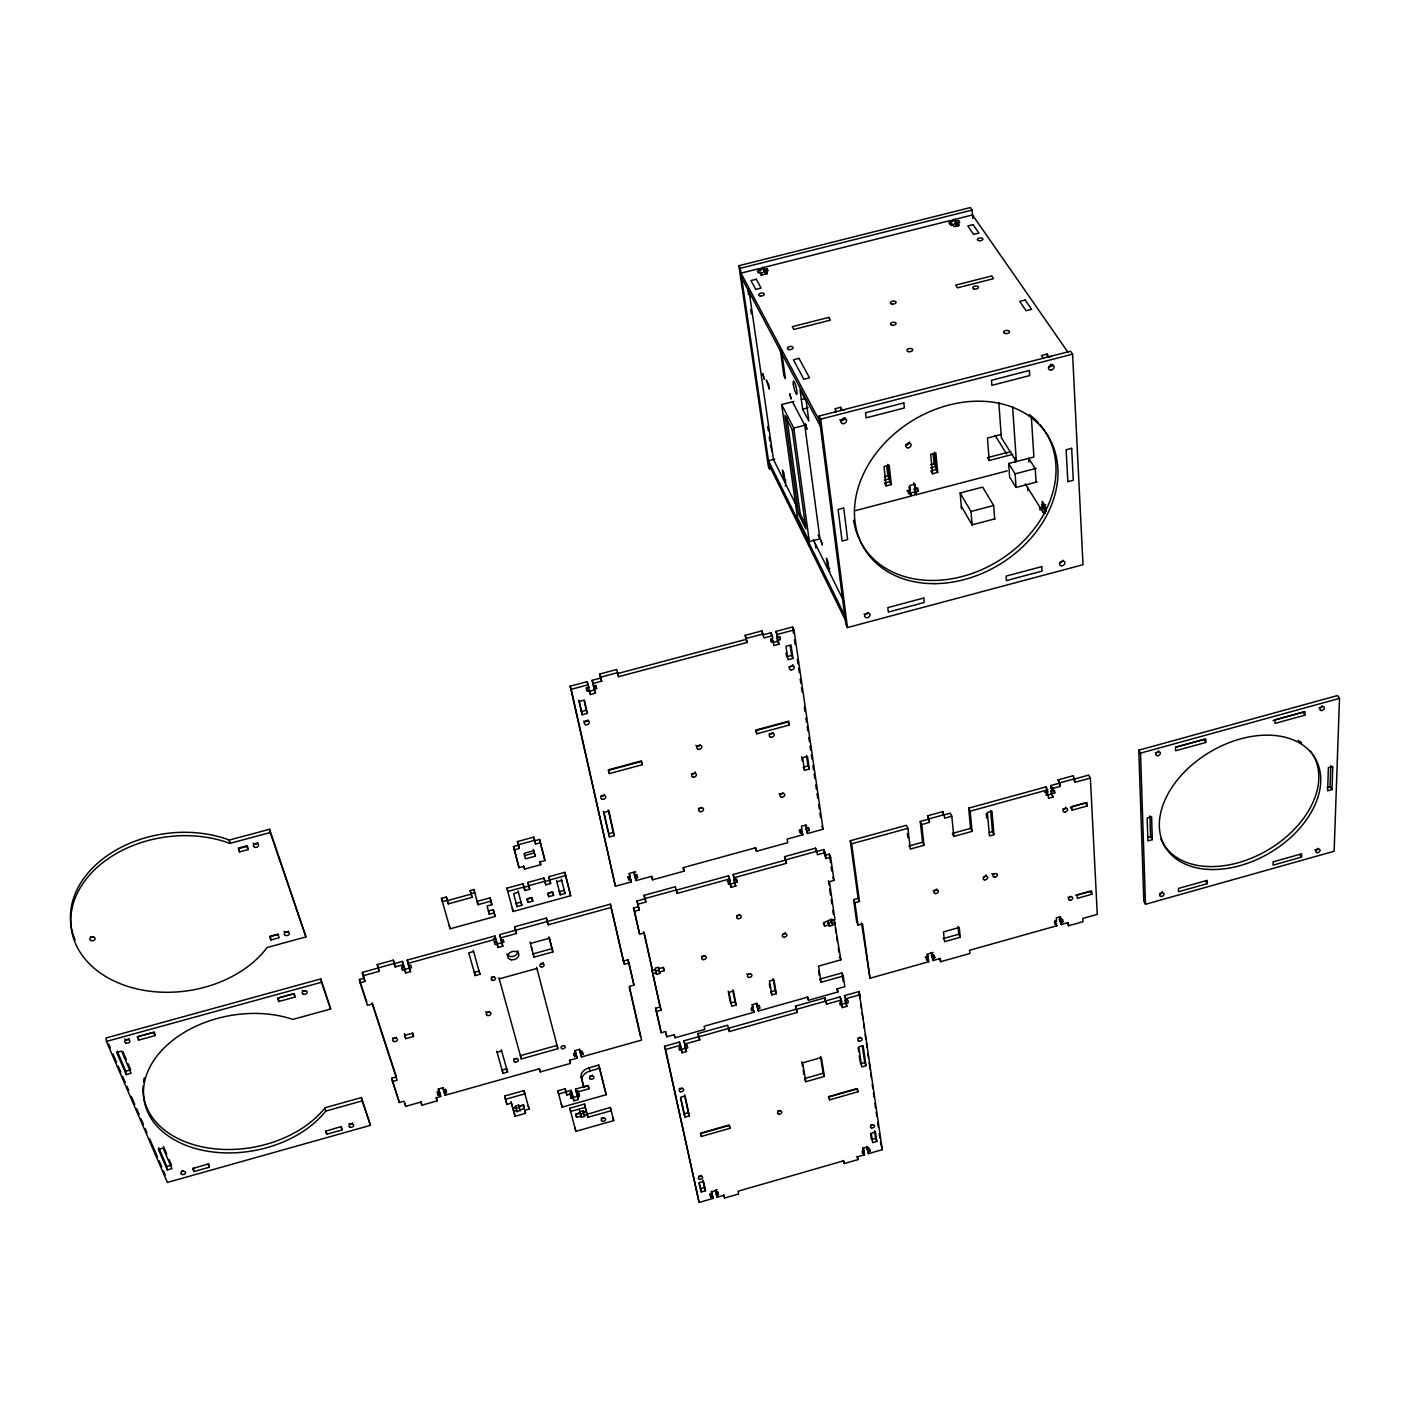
<?xml version="1.0" encoding="UTF-8"?>
<svg xmlns="http://www.w3.org/2000/svg" width="1410" height="1410" viewBox="0 0 1410 1410"><rect width="100%" height="100%" fill="white"/><g stroke="black" fill="none" stroke-linecap="round" stroke-linejoin="round"><path stroke-width="1.5" d="M1301.553 857.139L1301.641 853.843L1273.089 861.845L1273.054 865.141L1301.553 857.139L1299.685 854.231M1304.884 715.17L1304.973 711.521L1274.992 719.77L1274.94 723.4L1304.884 715.17L1302.928 712.314L1273.018 720.545M1331.992 789.582L1332.767 766.458L1328.379 767.674L1327.638 790.798L1331.992 789.582L1330.053 786.727L1330.74 765.7M1339.5 698.391L1334.142 851.252L1145.502 904.286L1143.827 901.307L1138.786 750.173L1337.491 695.571L1339.5 698.391L1140.531 753.116L1138.786 750.173M702.832 1180.064L704.454 1187.537L700.241 1188.753L701.299 1191.961L705.493 1190.745L703.484 1181.404L699.272 1182.62L701.299 1191.961M874.482 1130.785L875.575 1138.346L871.415 1139.544L870.604 1133.869M876.826 1141.466L872.667 1142.664L871.309 1133.199L875.469 1132.001L876.826 1141.466L875.575 1138.346M717.055 1189.635L715.381 1190.111L716.456 1193.318L718.131 1192.825L717.126 1197.249L724.105 1195.222L724.687 1198.006L738.611 1193.988L738.064 1191.221L843.814 1160.747L844.237 1163.55L858.038 1159.584L857.615 1156.782L864.524 1154.79L863.008 1149.784L864.524 1154.79M716.068 1194.041L715.681 1192.19L717.496 1191.661L718.554 1194.869M847.005 999.531L845.101 1000.06L845.577 1003.215L841.188 1004.449L842.475 1007.568L846.864 1006.335L846.388 1003.18L848.291 1002.651L847.956 1000.342L846.053 1000.871L844.449 995.654L859.095 991.53L882.308 1149.661L868.525 1153.644L868.243 1151.758L870.04 1151.247L869.741 1149.185L868.084 1149.661L867.661 1146.841L863.519 1148.04L863.925 1150.86L862.144 1151.371L862.444 1153.433L864.242 1152.922M686.688 1044.687L684.749 1045.215L686.494 1051.543L682.052 1052.794L680.307 1046.467L681.4 1049.674L679.461 1050.221L678.986 1047.93L680.907 1047.383L679.373 1042.096L664.533 1046.273L699.113 1202.43L713.09 1198.412L711.627 1193.353L709.812 1193.882L710.869 1197.072L712.684 1196.561L711.204 1191.327M701.404 1136.442L730.01 1128.282L729.428 1125.356L700.788 1133.534L701.404 1136.442L700.329 1133.235L728.899 1125.092L730.01 1128.282M829.626 1099.853L857.95 1091.763L857.509 1088.82L829.168 1096.909L829.626 1099.853L828.41 1096.698L856.681 1088.643L857.95 1091.763M581.343 1117.355L581.008 1116.05L576.62 1117.302L575.685 1114.059L580.074 1112.825L581.343 1117.355L584.568 1116.438L584.234 1115.134L610.318 1107.467L611.288 1110.675L587.917 1117.302L586.207 1111.08L583.299 1111.908L584.568 1116.438M574.963 1128.088L575.879 1131.331L613.72 1120.597L610.318 1107.467M820.479 1056.478L823.176 1073.274L804.581 1078.562L805.78 1081.717L824.409 1076.412L821.378 1057.518L802.625 1062.823L805.78 1081.717M685.031 1117.108L680.695 1097.209L685.084 1095.958L689.367 1115.874L685.031 1117.108L683.973 1113.9L688.309 1112.666L684.432 1094.742M860.435 1063.827L864.718 1062.611L862.391 1046.484M865.987 1065.731L861.721 1066.947L858.796 1046.802L863.114 1045.568L865.987 1065.731L864.718 1062.611M583.775 1086.969L582.101 1080.36A9.976 6.838 -17.2 0 1 590.05 1071.001L599.673 1068.286L598.704 1065.079L589.08 1067.793A9.976 6.838 -17.2 0 0 581.149 1077.134L583.775 1086.969L588.199 1085.718L588.975 1088.767L576.443 1092.292L578.329 1099.553L573.905 1100.805L571.103 1090.318L558.695 1094.054L557.778 1090.829L565.146 1088.749L566.873 1095.006L572.037 1093.543L572.548 1095.57L570.645 1096.099L571.209 1098.319L573.13 1097.791L573.905 1100.805M699.113 1202.43L665.608 1049.481L680.466 1045.303L680.907 1047.383M685.842 1048.423L687.763 1047.877L687.287 1045.585L685.366 1046.132L684.925 1044.052L699.765 1039.875L698.003 1033.548L727.63 1025.211L729.393 1031.521L797.267 1012.415L795.522 1006.123L824.921 997.839L826.665 1004.132L841.347 1000.007L840.06 996.888L825.414 1001.012L826.665 1004.132M846.053 1000.871L845.753 998.756L860.4 994.632M523.991 1090.582L524.873 1093.843L505.467 1099.306L504.604 1096.046L523.991 1090.582L529.102 1109.071L524.661 1110.322L525.507 1113.354L515.126 1116.279L511.019 1101.562M841.347 1000.007L841.664 1002.105L839.761 1002.651L840.096 1004.96L841.999 1004.431L840.712 1001.312M680.977 1049.586L685.419 1048.335L684.749 1045.215M504.604 1096.046L506.913 1104.4L511.389 1103.149L512.835 1108.207L515.813 1107.379M577.941 1090.564L576.038 1091.093L575.509 1089.084L588.023 1085.541L588.975 1088.767M519.074 1106.445L523.533 1105.193L524.379 1108.225L517.029 1111.715L516.659 1110.41L513.698 1111.239M569.711 1092.891L571.632 1092.345L571.103 1090.318M576.972 1094.319L578.893 1093.772L579.457 1095.993L577.536 1096.539L575.509 1089.084M561.25 1103.924L562.149 1107.15L606.177 1094.706L599.673 1068.286M569.763 1108.242L584.427 1104.083L585.361 1107.326L570.68 1111.468L569.763 1108.242L575.879 1131.331M583.458 1112.155L586.401 1111.327L585.45 1108.084M436.325 1097.579L437.1 1100.893L421.89 1105.176L420.885 1102.074L405.639 1106.357L403.947 1101.175L399.347 1102.461L392.474 1081.505L397.109 1080.219L372.275 1004.061L367.499 1005.383L360.079 982.788L359.374 979.457L364.185 978.135L362.335 972.424L394.077 963.471L393.32 960.157L377.281 964.581L379.114 971.331L363.04 975.755L364.908 981.466L360.079 982.788M497.007 1052.265L501.608 1050.979M753.945 1012.257L752.376 1006.987L753.945 1012.257L704.154 1026.251L704.788 1029.406L675.002 1037.778L674.332 1034.64L666.86 1036.738L665.714 1031.468L661.22 1032.719L655.491 1008.256L660.021 1006.987L652.09 970.556L655.509 969.587L655.192 968.141L658.558 967.207L658.875 968.652M661.22 1032.719L656.566 1011.446L661.096 1010.177L652.09 970.556M834.808 924.22L834.174 919.884L840.889 959.84L818.558 966.097L821.061 982.259L843.268 976.037L841.964 972.918L819.792 979.139L821.061 982.259M1075.671 895.35L1090.212 891.279L1091.833 894.257L1077.275 898.346L1077.081 895.05L1091.657 890.961L1091.833 894.257M143.115 1086.123A98.911 68.561 -10.3 0 0 212.963 1148.621A98.911 68.561 -10.3 0 0 325.111 1107.731L361.436 1097.544L370.495 1125.321L167.42 1182.426L106.42 1041.426L106.05 1037.971L320.828 978.91L330.645 1008.978L292.892 1019.412A99.035 68.579 -10.3 0 0 157.779 1055.015A99.035 68.579 -10.3 0 0 190.738 1147.053A99.035 68.579 -10.3 0 0 325.728 1111.098L362.123 1100.91L361.436 1097.544M943.114 938.619L958.8 934.213L958.007 926.388M498.928 977.712L521.312 1058.945L557.902 1048.67L536.611 967.278M960.245 937.28L944.541 941.686L943.484 931.887L959.258 927.48L960.245 937.28L958.8 934.213M732.724 989.855L734.98 1001.805L730.521 1003.056L728.247 991.124M773.085 978.575L775.148 990.543L770.688 991.794L771.904 994.931L776.364 993.68L773.949 979.721L769.472 980.972L771.904 994.931M736.143 1004.96L731.667 1006.229L729.023 992.305L733.517 991.036L736.143 1004.96L734.98 1001.805M539.378 1068.639L540.277 1071.9L570.433 1063.422L569.622 1060.285L577.148 1058.17L576.62 1056.072L574.663 1056.636L574.064 1054.31L575.879 1053.816L575.086 1050.644L579.616 1049.375L581.519 1056.954L641.603 1040.069L629.389 986.365L633.971 985.096L628.983 962.977L627.943 959.769L623.308 961.056L624.366 964.264L628.983 962.977M167.261 1169.947L158.413 1149.379L163.119 1148.075L171.932 1168.643L167.261 1169.947L166.838 1166.493L171.509 1165.189L169.112 1159.584M439.268 1091.111L437.294 1091.675L438.069 1094.988L440.061 1094.424L439.268 1091.111L440.695 1096.504L436.131 1097.791L437.1 1100.893M580.021 1051.613L581.977 1051.049L582.947 1054.292L580.99 1054.856L581.519 1056.954M933.05 952.42L927.78 954.041L928.15 957.267L926.247 957.795L926.529 960.157L928.432 959.628L927.022 956.544L925.119 957.09M503 1073.362L507.565 1072.093L506.701 1068.798L502.136 1070.084L503 1073.362L496.743 1051.084M438.404 1088.872L439.197 1092.186L437.364 1092.697L438.069 1094.988M580.409 1052.547L582.365 1051.983L582.947 1054.292M933.067 960.527L931.411 955.328L933.314 954.782L934.724 957.848L932.821 958.395L933.067 960.527L940.364 958.483L940.717 961.69L969.904 953.495L969.587 950.269L1056.795 925.771L1055.085 920.589M1061.131 924.537L1059.421 919.373L1061.307 918.844L1062.876 921.858L1060.99 922.387L1061.131 924.537L1068.375 922.51L1068.568 925.753L1083.021 921.682L1082.827 918.439L1097.28 914.385L1090.371 778.056L1088.696 775.112L1073.539 779.272L1075.213 782.233L1090.371 778.056M931.146 952.966L932.556 956.033L934.46 955.486L934.724 957.848M1059.28 916.993L1060.849 920.007L1062.735 919.479L1062.876 921.858M442.987 1087.586L444.467 1093.191L446.459 1092.627L445.666 1089.313L443.692 1089.877L445.119 1095.27L539.431 1068.762L540.277 1071.9M843.268 976.037L844.837 986.7L837.47 988.78L837.945 991.97L808.476 1000.254L807.965 997.064L758.386 1011.005L756.817 1005.735L758.739 1005.189M758.386 1011.005L757.998 1008.89L759.937 1008.344L759.514 1006.017L757.575 1006.564L757.011 1003.374L752.552 1004.625L753.134 1007.815L751.195 1008.344L751.618 1010.688L753.557 1010.142M1056.654 923.603L1054.768 924.132L1054.61 921.752L1056.495 921.223L1056.284 917.963L1060.637 916.747L1060.849 920.007M861.51 922.933L869.988 978.258L928.661 961.761L928.432 959.628M1207.242 883.647L1178.513 891.719L1178.443 888.441L1207.207 880.369L1207.242 883.647L1205.497 880.704M193.875 1171.587L209.35 1167.233L208.874 1163.814L192.588 1168.537L193.875 1171.587L193.417 1168.15M326.732 1134.239L342.048 1129.939L341.396 1126.572L325.622 1131.155L326.732 1134.239L326.098 1130.873M685.366 1046.132L683.832 1040.844L698.655 1036.685L698.003 1033.548M795.522 1006.123L796.051 1009.278L728.247 1028.348L729.393 1031.521M699.113 1036.738L728.776 1028.383M796.756 1009.26L826.189 1000.977M405.727 1038.659L413.553 1036.491L412.777 1033.178L404.688 1035.398L405.727 1038.659L404.458 1033.706L404.987 1035.345M658.505 968.776L663.476 967.366L664.18 970.679L659.58 971.966L659.898 973.393L656.531 974.328L655.139 969.71L655.456 971.137L658.805 970.203L658.505 968.776L659.58 971.966M829.362 926.194L827.846 921.646L829.362 926.194L832.675 925.277L831.16 920.73L834.984 919.637L829.415 881.673L834.015 880.386L830.649 857.21L829.309 854.125L824.691 855.394L823.828 849.543L816.09 851.675L815.562 848.15L784.559 856.681L786.41 863.308L734.275 877.672L733.077 874.535L785.123 860.206M828.058 923.092L831.371 922.175M653.165 973.746L656.214 972.9L656.531 974.328M831.971 920.483L831.759 919.02L823.317 922.898L824.621 926.017L829.15 924.748M831.16 920.73L832.464 923.832L835.478 922.986M1147.634 837.522L1150.578 836.694L1152.305 839.655L1147.881 840.889L1147.158 817.994L1151.617 816.76L1152.305 839.655M1327.145 787.52L1330.053 786.727M853.596 899.615L854.936 902.717L859.483 901.448L858.126 898.364L853.596 899.615L856.698 921.999L858.038 925.101L862.55 923.832L869.988 978.258M392.474 1081.505L391.751 1078.174L396.369 1076.888L372.222 1002.792M972.072 831.389L970.556 828.375L952.332 833.416L953.83 836.43L972.072 831.389L970.186 811.173L968.652 808.159L1046.238 786.798L1048.018 792.156L1046.044 792.702L1046.202 795.311L1048.176 794.764L1048.423 798.307L1052.97 797.055L1051.102 790.534L1053.076 789.988L1054.715 792.966L1052.741 793.513M908.851 846.018L922.563 842.228L924.026 845.277L910.296 849.067L907.881 828.322L906.436 825.291L850.23 840.748L858.126 898.364M548.984 936.963L551.945 948.683L533.121 953.883L534.055 957.126L552.914 951.926L549.442 938.232L530.495 943.449M126.213 1074.631L116.66 1052.442L121.577 1051.084L131.077 1073.274L126.213 1074.631L125.843 1071.177L130.689 1069.837L128.099 1063.774M989.397 832.482L992.429 831.636L993.962 834.649L989.432 835.918L987.37 812.495L991.953 811.226L993.962 834.649M1072.182 810.133L1087.216 805.974L1087.039 802.466L1071.988 806.626L1072.182 810.133L1070.543 807.172L1085.559 803.013L1087.216 805.974M475.223 975.579L479.946 974.275L479.083 971.014L474.359 972.318L475.223 975.579L468.754 952.843L473.531 951.521M633.513 908.093L634.588 911.265L639.294 909.979L638.201 906.789L633.513 908.093L639.611 934.178L644.264 932.891L652.442 970.433L643.647 931.798M499.246 978.875L536.999 968.423M801.127 829.327L802.819 834.808L787.168 839.109L787.749 842.669L756.447 851.27L755.83 847.71L683.445 867.573L684.15 871.133L652.583 879.787L651.843 876.262L636.016 880.598L635.505 878.236L637.567 877.672L637.003 875.064L634.941 875.628L634.165 872.085L629.406 873.389L630.182 876.949L628.12 877.514L628.684 880.104L630.746 879.54L631.257 881.902L615.412 886.255L570.151 686.194L587.142 681.664L588.834 687.481L586.613 688.062L587.265 691.041L589.468 690.442L590.349 694.495L595.443 693.138L592.059 680.36L600.537 678.104L601.665 681.206L593.169 683.462L592.059 680.36M805.427 825.414L806.749 828.498L808.776 827.952L809.181 830.578L807.137 831.142L805.815 828.058L807.86 827.494L809.181 830.578M448.204 903.88L447.358 900.62L471.151 894.116L472.033 897.359L448.204 903.88L446.336 897.042L441.471 898.382L450.142 928.802L495.104 916.447L493.253 909.679L488.442 911.001L489.34 914.244L494.152 912.94L493.253 909.679M513.17 911.494L570.68 895.72L564.811 872.349L548.772 876.738L550.64 883.524L545.811 884.846L543.943 878.042L527.869 882.448L529.737 889.234L524.908 890.556L523.057 883.77L506.948 888.159L513.17 911.494L512.253 908.252M799.1 829.891L800.422 832.975L802.449 832.429M805.815 828.058L807.507 833.522L823.123 829.239L793.989 629.988L792.596 626.992L775.888 631.433L777.668 637.179L779.836 636.597L780.294 639.594L778.285 640.14L776.928 637.126L778.919 636.58L780.294 639.594M403.877 966.996L403.172 964.704L395.152 966.908L394.395 963.612L402.396 961.409L403.877 966.996L401.797 967.577L402.573 970.08L411.544 967.612L410.768 965.092L408.688 965.674L407.208 960.087L494.892 935.958L498.047 947.485L502.806 946.181L500.568 937.897L516.465 933.508L514.615 926.793L546.357 918.069L547.309 921.294M106.42 1041.426L321.48 982.259L320.828 978.91M1175.799 747.282L1203.946 739.545L1205.779 742.453L1175.587 750.754L1175.517 747.141L1205.744 738.822L1205.779 742.453M927.921 819.369L920.254 821.484L921.717 824.515L929.402 822.4L927.533 815.808L942.885 811.596L944.753 818.17L951.803 816.231L953.83 836.43M1058.381 783.449L1050.785 785.546L1052.424 788.525L1060.02 786.428L1058.152 779.871L1073.345 775.694L1075.213 782.233M500.286 936.945L499.669 934.636L610.371 904.18L624.366 964.264M644.793 898.84L636.95 901.008L638.025 904.18L645.886 902.03L644.035 895.35L675.39 886.731L677.241 893.376L729.604 878.959L730.027 881.285L728.001 881.849L728.476 884.405L730.503 883.841L731.138 887.331L735.791 886.044L733.958 879.435L735.967 878.871L737.183 882.008L735.174 882.554M493.465 938.831L495.527 938.249L494.892 935.958M927.533 815.808L929.014 818.858L944.383 814.627M1058.152 779.871L1059.791 782.85L1075.002 778.655M547.221 921.558L548.19 924.784L611.411 907.37M644.035 895.35L645.128 898.54L676.536 889.886M784.559 856.681L785.846 859.8L816.884 851.235L817.412 854.76L825.167 852.627L826.013 858.478L830.649 857.21M729.604 878.959L728.388 875.822L676.113 890.221L677.241 893.376M408.688 964.898L410.521 971.613L405.727 972.935L403.894 966.22L401.815 966.784L402.573 970.08M1050.785 785.546L1050.943 787.926L1052.918 787.379M138.638 1040.122L154.977 1035.61L154.554 1032.19L138.233 1036.685L138.638 1040.122L137.211 1036.738L153.584 1032.226L154.977 1035.61M278.792 1001.505L294.954 997.064L294.337 993.697L278.211 998.139L278.792 1001.505L277.558 998.104L293.756 993.645L294.954 997.064M494.364 942.074L496.426 941.51M850.23 840.748L851.605 843.832L907.881 828.322M970.186 811.173L1047.859 789.776M1044.581 792.332L1046.555 791.785L1048.176 794.764M1050.943 787.926L1052.565 790.887L1054.539 790.358L1054.715 792.966M727.26 881.268L729.287 880.721L730.503 883.841M733.077 874.535L734.698 879.999L736.725 879.435L737.183 882.008M1046.802 795.328L1051.331 794.077L1052.97 797.055M735.791 886.044L734.592 882.907L729.922 884.193L731.138 887.331M513.469 846.564L519.021 867.661L523.885 866.339L524.59 869.106L540.788 864.683L540.101 861.915L544.965 860.593L539.537 839.479L534.654 840.801L533.738 837.117L517.417 841.558L519.321 848.45L514.421 849.772L513.469 846.564L518.369 845.225M278.581 934.372L270.332 936.628L270.914 939.977L279.18 937.72L277.929 934.143L269.645 936.399L270.914 939.977M473.883 889.516L474.765 892.759L471.046 893.781L470.164 890.538L473.883 889.516L478.043 904.656L490.962 901.131L490.063 897.888L477.162 901.413L478.043 904.656M269.592 829.239L305.952 936.91L267.142 947.502A105.856 77.691 -8 0 1 122.793 984.673A105.856 77.691 -8 0 1 85.358 880.14A105.856 77.691 -8 0 1 229.848 843.391L270.209 832.534L269.592 829.239L229.284 840.06A105.697 77.656 -7.9 0 0 110.491 853.473A105.697 77.656 -7.9 0 0 75.118 939.994M524.908 890.556L523.991 886.978L507.882 891.402L506.948 888.159M527.869 882.448L528.821 885.656L544.93 881.268L545.811 884.846M548.772 876.738L549.741 879.946L565.815 875.539M523.974 887.331L528.785 886.009M544.842 881.62L549.653 880.316M518.475 892.318L513.645 893.64L517.047 906.648L521.859 905.326L518.034 890.944M557.056 881.761L561.867 880.439M490.063 897.888L491.914 904.674L487.084 905.995L489.34 914.244M635.91 871.891L633.848 872.455L634.941 875.628M527.957 902.4L532.768 901.078L531.87 897.535L527.058 898.857L527.957 902.4L527.023 899.175L531.817 897.853L532.768 901.078M548.772 896.689L553.566 895.368L552.685 891.825L547.891 893.147L548.772 896.689L547.803 893.482L552.579 892.16L553.566 895.368M565.04 893.482L564.053 890.274L559.259 891.596L560.246 894.804L565.04 893.482L561.321 879.1M627.609 876.932L629.671 876.368L630.746 879.54M809.34 768.979L807.983 765.912L803.207 767.216L804.546 770.283L809.34 768.979L807.489 756.465L802.678 757.769L804.546 770.283M517.417 841.558L518.369 844.766L534.707 840.325L535.641 844.008L540.524 842.669M524.502 855.623L534.231 852.979L535.201 856.187L525.454 858.849L524.062 853.367L533.826 850.706L535.201 856.187M614.337 835.654L613.244 832.499L608.415 833.803L609.49 836.976L614.337 835.654L608.891 811.032L604.009 812.354L609.49 836.976M239.594 851.904L248.125 849.596L247.543 846.282L239.013 848.573L239.594 851.904L238.237 848.097L246.785 845.806L248.125 849.596M609.367 773.596L642.273 764.713L641.497 760.889L608.538 769.772L609.367 773.596L608.274 770.459L641.145 761.594L642.273 764.713M756.8 733.799L789.318 725.022L788.736 721.162L756.165 729.939L756.8 733.799L755.496 730.733L787.978 721.973L789.318 725.022M581.22 711.627L586.26 710.288L587.353 713.407L582.295 714.747L578.664 700.188M788.278 656.284L791.592 655.403L792.984 658.417L787.996 659.757L785.987 646.274L790.975 644.934L792.984 658.417M600.537 678.104L599.673 674.033L616.646 669.521L618.637 676.677L747.229 642.449L745.238 635.328L762.017 630.852L764.009 637.972L772.398 635.734L772.803 638.466L770.635 639.047L771.094 642.043L773.279 641.462L773.896 645.551L778.902 644.211L778.285 640.14M599.673 674.033L600.801 677.135L617.791 672.605M746.56 638.342L763.374 633.865M747.229 642.449L745.908 639.417L617.492 673.592L618.637 676.677M772.398 635.734L771.023 632.737L762.651 634.958L762.017 630.852M570.151 686.194L571.226 689.296L588.234 684.766M775.888 631.433L777.245 634.447L793.989 629.988M594.562 689.085L596.606 688.556L595.954 685.577L593.751 686.159L593.169 683.462M595.443 693.138L594.333 690.019L589.257 691.376L590.349 694.495M774.213 642.079L777.544 641.197L778.902 644.211M847.463 627.556L1083.003 564.723L1072.587 354.157L1070.525 351.196L819.034 416.073L845.859 624.313L847.463 627.556L820.69 419.175L819.034 416.073M1046.361 511.125L1042.889 512.024L1041.708 504.498L1042.501 505.767L1045.973 504.851M994.702 518.898L972.107 524.855L961.32 506.349M1041.902 507.776L1045.374 506.86M1042.713 509.063L1046.167 508.146M1037.073 481.92L1016.064 487.437L1009.63 477.038L1008.661 463.485L1033.9 457.034L1031.397 417.536M906.894 490.839L910.402 489.887L909.943 485.463L915.09 484.123L915.531 488.547L913.61 482.731M914.244 488.917L917.769 487.966L918.086 491.209L915.865 491.79L914.244 488.917L916.165 494.716L1007.304 470.834M855.711 510.561L911.036 496.073L910.719 493.13L908.498 493.712L908.163 490.468M1008.661 463.485L1015.112 473.848L1036.227 468.314M961.532 508.798L960.157 493.007L982.629 487.102L993.662 505.503L994.737 519.374M793.865 401.445L781.651 404.582L797.443 517.523L809.34 541.634L819.28 539.025M960.157 493.007L970.979 511.477L993.662 505.503M1001.329 434.421L987.441 438.052L989.186 460.488L1012.803 454.32M884.352 476.756L887.789 475.857L889.375 478.73L884.211 480.07M930.688 464.665L934.107 463.767L935.764 466.604L930.618 467.961M891.296 484.564L889.71 481.691L884.546 483.031L886.132 485.921L891.296 484.564L889.181 465.194L883.982 466.551L886.132 485.921M937.703 472.438L936.046 469.583L930.9 470.922L932.556 473.778L937.703 472.438L935.887 453.015L930.706 454.373L932.556 473.778M1010.864 451.535L987.441 457.668L989.186 460.488M798.642 514.298L805.885 528.909L792.226 429.697L784.859 415.404L798.642 514.298L800.228 513.875L805.656 524.837M774.707 459.078L768.45 460.7L844.731 615.43M801.321 399.453L805.004 398.501M802.625 409.182L808.864 421.044L806.273 401.48L800.016 389.671L802.625 409.182L808.141 407.754M844.766 409.728L842.281 410.363L840.607 407.296L834.879 408.777L836.553 411.843L834.05 412.495M1051.543 356.377L1049.093 357.012L1047.084 354.069L1041.444 355.514L1043.453 358.475M820.69 419.175L1072.587 354.157M781.651 404.582L793.76 428.094L806.132 424.904M792.226 429.697L793.865 429.274M972.107 210.055L970.362 207.57L738.875 265.714L740.268 268.305L972.107 210.055L972.759 218.515M763.797 267.424L765.418 273.998L763.797 267.424L950.04 220.594L951.45 225.512M955.099 219.325L956.632 225.864L955.099 219.325L972.477 214.954L1068.286 352.712M764.749 269.169L767.04 268.587L768.097 270.491L765.965 271.037L766.423 274.263M956.227 221L958.5 220.418L959.752 222.269L957.672 222.798L957.936 226.041M765.965 271.037L767.41 273.646L762.087 274.985L760.66 272.359L758.351 272.941L757.311 271.037L759.62 270.456L758.668 268.711L740.973 273.17L819.686 421.114M957.672 222.798L959.382 225.318L954.147 226.64L952.437 224.102L950.164 224.684L948.912 222.833L951.186 222.269A2.802 2.309 -39.5 0 0 953.583 219.255M1050.873 364.256L1052.212 366.248M1044.563 512.024L1045.356 513.311L1044.087 504.251L1042.219 501.29L1042.501 505.767M995.055 435.373L1006.705 454.038M1025.352 483.93L1042.889 512.024M916.465 488.318L918.086 491.209M908.78 487.014L910.402 489.887M910.719 493.13L909.115 490.257L909.415 493.183M844.132 417.66L845.26 419.722M741.695 277.999L820.338 426.155M1067 922.739L1068.568 925.753M792.508 401.797L804.758 425.256L819.933 538.849L818.1 535.148M1059.421 919.373L1060.99 922.387M1055.226 922.757L1056.795 925.771M772.416 452.187L770.442 445.278M951.803 816.231L950.305 813.2L943.255 815.139L942.885 811.596M796.932 506.719L785.352 483.401L783.872 472.949L782.479 470.129L784.013 480.687L773.455 459.413L748.763 288.927M813.306 539.766L827.793 568.97L826.348 558.219L827.864 561.303L829.274 571.949L843.497 600.625M769.085 465.018L845.295 619.889M939.307 958.624L940.717 961.69M931.411 955.328L932.821 958.395M926.758 954.2L928.15 957.267M928.661 961.761L927.022 956.544M773.279 641.462L771.904 638.448L772.539 642.537M821.783 826.154L823.123 829.239M823.828 849.543L825.167 852.627M824.691 855.394L826.013 858.478M108.676 1044.017L110.403 1048.053M113.029 1054.081L116.501 1062.153M118.246 1066.171L120.855 1072.217M122.6 1076.253L125.208 1082.281M126.953 1086.317L128.698 1090.353M131.306 1096.381L134.796 1104.453M136.523 1108.471L139.149 1114.517M140.877 1118.553L143.503 1124.598M145.23 1128.617L146.975 1132.653M149.583 1138.698L157.426 1156.817M159.171 1160.853L161.78 1166.898M163.525 1170.917L165.252 1174.953M832.675 877.302L834.015 880.386M117.171 1050.996L125.843 1071.177M158.801 1147.793L166.838 1166.493M815.562 848.15L816.884 851.235M122.917 1051.666L126.371 1059.738M163.507 1146.489L166.697 1153.962M801.497 831.724L802.819 834.808M839.585 956.738L840.889 959.84M844.449 995.654L845.753 998.756M845.101 1000.06L846.388 1003.18M845.577 1003.215L846.864 1006.335M836.659 988.851L837.945 991.97M841.664 1002.105L840.06 996.888M208.098 1164.184L209.35 1167.233M882.308 1149.661L880.439 1142.241M755.196 848.15L756.447 851.27M868.789 1148.128L870.04 1151.247M807.225 997.117L808.476 1000.254M866.833 1146.542L868.084 1149.661M868.243 1151.758L866.991 1148.639L868.525 1153.644M862.691 1147.74L863.925 1150.86M856.804 1156.447L858.038 1159.584M823.176 1073.274L824.409 1076.412M796.051 1009.278L797.267 1012.415M843.039 1160.412L844.237 1163.55M775.148 990.543L776.364 993.68M730.027 881.285L728.388 875.822M756.394 1003.391L757.575 1006.564M756.817 1005.735L757.998 1008.89M751.953 1004.643L753.134 1007.815M683.004 867.978L684.15 871.133M596.606 688.556L595.496 685.436L593.451 685.983L594.333 690.019M340.956 1126.854L342.048 1129.939M588.834 687.481L587.142 681.664M589.468 690.442L588.375 687.34L586.172 687.921L587.265 691.041M651.473 876.632L652.583 879.787M698.655 1036.685L699.765 1039.875M636.474 874.5L637.567 877.672M636.016 880.598L634.412 875.064L634.923 877.425M663.088 967.489L664.18 970.679M629.089 873.759L630.182 876.949M631.257 881.902L629.671 876.368M270.209 832.534L305.952 936.91M321.48 982.259L330.645 1008.978M362.123 1100.91L370.495 1125.321M683.832 1040.844L684.925 1044.052M658.805 970.203L659.898 973.393M685.419 1048.335L686.494 1051.543M673.927 1034.587L675.002 1037.778M723.612 1194.799L724.687 1198.006M660.021 1006.987L661.096 1010.177M665.802 1033.53L666.86 1036.738M655.491 1008.256L656.566 1011.446M715.681 1192.19L717.126 1197.249M688.309 1112.666L689.367 1115.874M664.533 1046.273L665.608 1049.481M704.454 1187.537L705.493 1190.745M359.374 979.457L366.794 1002.052M391.751 1078.174L399.347 1102.461M633.971 985.096L627.943 959.769M377.281 964.581L379.114 971.331M412.513 1033.213L413.553 1036.491M570.68 895.72L564.811 872.349M393.32 960.157L394.395 963.612M394.077 963.471L395.152 966.908M402.396 961.409L403.119 963.7M405.727 972.935L403.894 966.22M440.061 1094.424L440.695 1096.504M439.197 1092.186L438.21 1089.049L442.793 1087.762L443.762 1090.899L445.754 1090.335L446.459 1092.627M407.208 960.087L407.913 962.378M410.521 971.613L407.983 963.383L495.791 939.201L498.047 947.485M444.467 1093.191L445.119 1095.27M544.965 860.593L539.537 839.479M533.738 837.117L534.707 840.325M534.654 840.801L535.641 844.008M539.818 861.475L540.788 864.683M543.943 878.042L544.93 881.268M606.177 1094.706L598.704 1065.079M612.751 1117.372L613.72 1120.597M589.08 1067.793L590.05 1071.001M551.945 948.683L552.914 951.926M579.439 1049.287L580.99 1054.856M523.639 865.899L524.59 869.106M574.928 1050.556L577.148 1058.17M581.149 1077.134L582.101 1080.36M574.663 1056.636L573.711 1053.376L575.668 1052.829L576.197 1054.927M523.057 883.77L523.991 886.978M569.481 1060.179L570.433 1063.422M578.523 1092.785L579.457 1095.993M521.859 905.326L520.924 902.1L516.13 903.422L517.047 906.648M578.329 1099.553L577.395 1096.345L572.989 1097.579L572.196 1094.565M579.298 1109.829L580.233 1113.054L575.844 1114.305L576.62 1117.302M531.359 947.062L532.293 950.305M557.902 1048.67L556.968 1045.427L520.413 1055.667L521.312 1058.945M570.292 1095.094L571.209 1098.319M473.249 950.322L479.946 974.275M501.325 1049.798L507.565 1072.093M491.015 901.431L491.914 904.674M494.205 913.204L495.104 916.447M470.164 890.538L472.033 897.359M499.669 934.636L501.185 940.188L503.264 939.624L503.934 942.162L495.051 944.612L494.152 941.351M500.973 939.483L502.806 946.181M528.221 1105.81L529.102 1109.071M524.379 1108.225L523.515 1104.964L519.074 1106.216L520.308 1110.798M524.626 1110.093L525.507 1113.354M514.615 926.793L516.465 933.508M557.778 1090.829L562.149 1107.15M517.029 1111.715L515.796 1107.15L512.835 1107.978L515.126 1116.279M565.146 1088.749L566.873 1095.006M506.067 1101.139L506.913 1104.4M530.019 941.933L534.055 957.126M514.421 849.772L519.021 867.661M446.336 897.042L447.181 900.303L442.299 901.642L441.471 898.382M518.369 844.766L519.321 848.45M528.821 885.656L529.737 889.234M584.427 1104.083L586.983 1114.076M587.159 1114.305L587.917 1117.302M449.296 925.524L450.142 928.802M546.357 918.069L548.19 924.784M533.315 849.331L534.231 852.979M549.741 879.946L550.64 883.524M556.527 880.422L560.246 894.804M610.371 904.18L623.308 961.056M629.318 987.458L640.563 1036.861M421.132 1101.844L421.89 1105.176M571.226 689.296L615.412 886.255M582.295 714.747L579.316 701.404L584.41 700.047L587.353 713.407M603.392 811.243L607.957 831.759M584.163 700.752L586.26 710.288M608.274 809.922L613.244 832.499M634.588 911.265L639.611 934.178M404.899 1103.025L405.639 1106.357M680.501 1097.967L683.973 1113.9M699.025 1183.149L699.836 1186.885M638.025 904.18L639.294 909.979M636.95 901.008L638.201 906.789M600.801 677.135L601.665 681.206M710.869 1197.072L710.446 1195.045L712.261 1194.517L711.662 1191.732L715.857 1190.534L716.456 1193.318M645.128 898.54L645.886 902.03M364.185 978.135L364.908 981.466M362.335 972.424L363.04 975.755M681.4 1049.674L682.052 1052.794M712.684 1196.561L713.09 1198.412M679.373 1042.096L679.832 1044.193M325.111 1107.731L325.728 1111.098M734.275 877.672L734.698 879.999M733.958 879.435L734.592 882.907M769.296 983.81L770.001 987.793M801.761 1061.783L802.466 1065.978M803.171 1070.172L803.876 1074.367M229.284 840.06L229.848 843.391M745.238 635.328L745.908 639.417M785.846 859.8L786.41 863.308M824.921 997.839L825.414 1001.012M818.54 971.049L819.175 975.103M771.023 632.737L771.446 635.452M800.422 832.975L800.016 830.349L802.043 829.803L801.497 826.207L806.203 824.921L806.749 828.498M777.245 634.447L777.668 637.179M807.137 831.142L807.507 833.522M776.928 637.126L777.544 641.197M786.057 652.883L786.621 656.743M801.638 756.8L802.255 760.959M824.11 922.669L824.621 926.017M790.164 645.78L791.592 655.403M806.432 755.496L807.983 765.912M841.999 1004.431L842.475 1007.568M740.268 268.305L769.719 469.318L768.362 466.569L738.875 265.714M792.596 626.992L793.548 633.478M794.5 639.981L795.134 644.317M797.355 659.457L797.989 663.793M798.624 668.128L799.259 672.447M800.21 678.95L800.845 683.268M801.479 687.604L802.114 691.94M804.335 707.097L804.969 711.415M805.921 717.919L806.555 722.237M807.19 726.573L807.824 730.909M808.776 737.395L809.41 741.73M810.045 746.049L810.679 750.384M811.314 754.72L811.948 759.038M812.9 765.542L813.535 769.878M814.169 774.196L814.804 778.532M815.755 785.017L816.39 789.353M817.024 793.689L817.659 798.007M818.611 804.511L819.245 808.829M819.88 813.165L820.514 817.5M828.41 880.686L829.027 884.898M829.644 889.111L830.578 895.438M831.195 899.668L831.812 903.88M832.746 910.208L833.363 914.42M835.443 928.556L836.077 932.891M836.712 937.227L837.364 941.563M838.315 948.066L838.95 952.402M841.964 972.918L843.215 981.466M832.464 923.832L832.675 925.277M858.108 1047.701L858.69 1051.737M859.272 1055.773L860.153 1061.818M747.987 290.531L748.604 294.761M750.754 309.565L751.371 313.796M767.727 426.525L768.327 430.702M769.243 436.941L769.842 441.118M829.309 854.125L830.543 862.55M831.16 866.762L831.759 870.975M859.095 991.53L859.994 997.98M860.911 1004.449L861.528 1008.749M862.144 1013.067L863.043 1019.518M863.66 1023.819L864.277 1028.137M865.194 1034.587L865.793 1038.888M866.41 1043.206L867.009 1047.507M867.925 1053.975L868.542 1058.275M869.142 1062.576L870.058 1069.044M870.675 1073.345L871.292 1077.645M872.191 1084.114L872.808 1088.414M873.424 1092.715L874.024 1097.033M874.94 1103.484L875.557 1107.802M876.156 1112.102L876.773 1116.403M877.69 1122.871L878.307 1127.172M879.205 1133.622L879.822 1137.94M760.66 272.359L761.118 275.602M780.047 347.776L783.907 375.747L785.405 378.567L781.545 350.579M767.04 268.587L767.498 271.813M854.936 902.717L858.038 925.101M786.798 417.131L800.228 513.875M851.605 843.832L859.483 901.448M793.76 428.094L809.34 541.634M815.244 543.643L815.844 548.032M840.607 407.296L841.012 410.662M907.406 833.574L907.881 837.716M932.186 952.808L932.556 956.033M921.717 824.515L924.026 845.277M920.254 821.484L922.563 842.228M887.807 464.384L889.71 481.691M886.678 465.617L887.789 475.857M929.014 818.858L929.402 822.4M915.865 491.79L916.165 494.716M968.652 808.159L970.556 828.375M934.407 452.24L936.046 469.583M933.138 453.509L934.107 463.767M986.207 813.746L986.577 817.994M990.578 810.345L992.429 831.636M970.979 511.477L972.16 525.331M958.5 220.418L958.765 223.679M998.826 402.784L1001.382 437.664L1016.381 461.616L1012.609 406.803M1015.059 458.021L1015.359 462.251M1015.112 473.848L1016.064 487.437M1027.678 487.666L1027.872 490.61M1046.238 786.798L1046.379 789.177M1052.424 788.525L1052.565 790.887M1051.102 790.534L1051.331 794.077M1028.895 462.127L1028.648 458.25L1035.204 468.578L1036.068 482.185M1039.822 507.107L1039.998 510.067M1059.791 782.85L1060.02 786.428M1047.084 354.069L1047.278 357.453M1140.531 753.116L1145.502 904.286M1149.943 815.879L1150.578 836.694M1310.26 751.001A86.997 58.638 -30.6 0 1 1267.643 850.159A86.997 58.638 -30.6 0 1 1160.8 838.686M1298.064 740.373A86.997 58.638 -30.6 0 1 1301.518 742.629M1162.333 891.596A2.309 1.533 -28.4 0 1 1161.346 892.883M1160.835 893.182A2.309 1.533 -28.4 0 1 1159.707 893.499M1317.892 848.309A2.309 1.516 -30.8 0 1 1314.966 849.719M1322.298 705.635A2.45 1.657 -33 0 1 1318.985 707.644M1158.579 750.684A2.432 1.692 -30.3 0 1 1155.284 752.693M1039.734 424.339A107.565 84.036 -31.7 0 1 1000.413 559.664A107.565 84.036 -31.7 0 1 859.518 539.678M858.69 537.88A107.565 84.036 -31.7 0 1 853.614 520.325M1029.247 414.522A107.565 84.036 -31.7 0 1 1038.394 422.824M868.19 612.627A2.838 2.185 -27.4 0 1 864.013 614.231M1062.964 560.211A2.838 2.133 -32.2 0 1 1059.809 562.66M1052.019 364.379A3.049 2.397 -36.6 0 1 1048.652 367.076M844.925 417.871A3.031 2.467 -30.9 0 1 839.743 419.845M603.868 1117.566A2.274 1.533 -17.3 0 1 601.171 1118.077M592.588 1075.072A2.309 1.569 -17.2 0 1 589.979 1076.077M257.942 842.44A2.661 2.009 -9.5 0 1 253.095 843.25M288.38 931.129A2.573 1.886 -10.6 0 1 283.956 931.464M93.518 936.963A2.661 1.939 -6.2 0 1 90.311 936.892M143.52 1081.999A98.911 68.561 -10.3 0 1 144.261 1077.874M183.353 1170.97A2.432 1.621 -9.6 0 1 181.52 1170.987M352.641 1122.906A2.379 1.621 -12.5 0 1 348.922 1123.611M129.138 1038.624A2.573 1.798 -7.7 0 1 124.715 1038.994M305.265 990.631A2.52 1.798 -11.2 0 1 302.269 990.578M936.734 889.04A2.362 1.657 -25 0 1 933.244 890.362M986.172 874.87A2.362 1.639 -26 0 1 983.528 876.826M1065.889 807.137A2.397 1.674 -28.1 0 1 1062.646 809.111M1070.631 896.266A2.327 1.586 -27.1 0 1 1068.005 897.271M994.896 873.495A2.362 1.639 -26.2 0 1 991.794 873.724M772.75 732.565A2.556 1.939 -23.4 0 1 768.961 734.011M695.236 771.922A2.467 1.851 -21.1 0 1 691.429 773.826M701.827 807.419A2.52 1.868 -21 0 1 698.408 808.353M782.938 793.019A2.503 1.851 -23 0 1 779.096 793.671M604.52 794.553A2.538 1.921 -18.7 0 1 600.766 795.98M588.04 719.964A2.608 2.027 -18.7 0 1 583.687 721.127M792.878 664.639A2.591 1.992 -24.8 0 1 788.877 666.648M700.083 745.097A2.556 1.939 -21.5 0 1 695.817 745.344M701.14 1175.253A2.203 1.445 -18.8 0 1 698.637 1176.204M681.805 1087.938A2.274 1.533 -18.9 0 1 679.109 1088.449M871.979 1124.528A2.185 1.428 -21.9 0 1 870.904 1124.828M860.4 1037.09A2.256 1.516 -22.3 0 1 857.826 1038.077M779.783 1110.375A2.221 1.48 -20.5 0 1 777.65 1110.974M517.893 950.781A5.728 4.124 -15.9 0 1 513.452 956.28A5.728 4.124 -15.9 0 1 506.86 953.83M489.305 1011.657A2.415 1.71 -15.3 0 1 485.604 1011.605M396.333 1037.231A2.432 1.71 -13.3 0 1 392.544 1037.919M516.695 1058.187A2.362 1.639 -15.8 0 1 513.875 1058.698M493.941 976.548A2.203 1.569 -15.4 0 1 491.314 977.024M543.079 962.36A2.185 1.569 -16.5 0 1 540.876 963.717M785.423 932.574A2.362 1.674 -21.7 0 1 783.008 934.072M749.838 973.658A2.344 1.639 -20.8 0 1 746.648 973.922M704.7 955.398A2.379 1.674 -20 0 1 701.475 956.297M739.598 914.473A2.397 1.71 -21 0 1 736.866 915.513M759.021 269.874A2.785 2.379 -33.1 0 1 762.916 268.235A2.785 2.379 -33.1 0 1 763.445 271.936A2.785 2.379 -33.1 0 1 759.355 272.306M950.322 221.758A2.802 2.309 -39.4 0 1 954.006 220.048A2.802 2.309 -39.4 0 1 954.817 223.467A2.802 2.309 -39.4 0 1 950.974 224.595M762.704 267.248A2.785 2.379 -33.1 0 1 759.038 270.332M785.899 482.802A2.644 1.516 -8.5 0 1 785.863 480.158M829.838 571.297A2.767 1.657 -7.9 0 1 829.732 568.406M1044.14 513.875A2.767 1.621 -4.7 0 1 1045.48 511.337M910.173 493.817A2.697 1.569 -6.7 0 1 914.42 492.584A2.697 1.569 -6.7 0 1 914.033 495.262A2.697 1.569 -6.7 0 1 910.102 494.223M785.194 485.939A2.644 1.516 -8.5 0 1 785.264 485.534M909.468 441.929A2.749 2.203 -31.8 0 1 905.766 444.908M805.498 424.181L806.837 428.975L805.498 424.181M820.955 540.153L822.259 544.771L820.955 540.153M762.863 373.844L764.22 379.061L762.863 373.844M789.776 393.831L791.063 398.766L789.776 393.831M518.704 1105.14L515.425 1106.057L516.166 1108.454L519.426 1107.537L518.704 1105.14M583.123 1110.851L579.898 1111.767L580.409 1114.111L583.617 1113.213L583.123 1110.851M923.761 598.034L887.807 607.622L888.318 612.081L924.22 602.493L923.761 598.034M1041.726 566.626L1006.088 576.108L1006.423 580.585L1042.008 571.103L1041.726 566.626M843.709 508.041L838.104 509.503L842.087 541.052L847.639 539.589L843.709 508.041M1071.67 448.345L1066.154 449.79L1067.846 481.638L1073.292 480.211L1071.67 448.345M903.828 402.907L865.528 412.813L866.11 417.853L904.339 407.966L903.828 402.907M1029.37 370.477L991.459 380.277L991.847 385.353L1029.705 375.571L1029.37 370.477M1025.193 300.013L1019.712 301.423L1026.11 310.711L1031.609 309.301L1025.193 300.013M798.976 358.351L793.389 359.779L803.841 379.29L809.481 377.845L798.976 358.351M828.763 317.391L792.279 326.662L793.795 329.446L830.349 320.158L828.763 317.391M991.671 275.99L955.645 285.137L957.425 287.851L993.504 278.687L991.671 275.99M756.306 279.233L750.966 280.572L755.707 289.42L761.065 288.063L756.306 279.233M973.059 224.631L967.824 225.952L973.64 234.43L978.91 233.108L973.059 224.631M768.609 384.542L766.282 379.995L769.278 389.125L768.609 384.542M1217.323 869.424A87.12 58.638 -30.6 0 0 1318.473 765.524A87.12 58.638 -30.6 0 0 1184.33 772.098A87.12 58.638 -30.6 0 0 1217.323 869.424M1161.399 896.46A2.309 1.533 -28.4 0 0 1164.008 893.711A2.309 1.533 -28.4 0 0 1160.36 893.993A2.309 1.533 -28.4 0 0 1161.399 896.46M1317.363 852.645A2.309 1.516 -30.8 0 0 1320.042 849.877A2.309 1.516 -30.8 0 0 1316.482 850.142A2.309 1.516 -30.8 0 0 1317.363 852.645M1321.505 710.534A2.45 1.657 -33 0 0 1324.307 707.538A2.45 1.657 -33 0 0 1320.588 707.75A2.45 1.657 -33 0 0 1321.505 710.534M1157.61 755.654A2.432 1.692 -30.3 0 0 1160.324 752.676A2.432 1.692 -30.3 0 0 1156.5 752.905A2.432 1.692 -30.3 0 0 1157.61 755.654M934.636 583.652A107.759 84.089 -31.7 0 0 1053.129 446.265A107.759 84.089 -31.7 0 0 880.88 447.322A107.759 84.089 -31.7 0 0 934.636 583.652M866.903 617.703A2.838 2.185 -27.4 0 0 869.882 614.09A2.838 2.185 -27.4 0 0 865.246 614.302A2.838 2.185 -27.4 0 0 866.903 617.703M1061.712 565.78A2.855 2.133 -32.1 0 0 1064.832 562.149A2.855 2.133 -32.1 0 0 1060.32 562.326A2.855 2.133 -32.1 0 0 1061.712 565.78M1050.679 370.055A3.049 2.397 -36.5 0 0 1053.975 366.036A3.049 2.397 -36.5 0 0 1049.163 366.124A3.049 2.397 -36.5 0 0 1050.679 370.055M843.303 423.652A3.031 2.467 -30.9 0 0 846.458 419.669A3.031 2.467 -30.9 0 0 841.506 419.775A3.031 2.467 -30.9 0 0 843.303 423.652M602.634 1121.408A2.274 1.533 -17.3 0 0 605.595 1119.188A2.274 1.533 -17.3 0 0 602 1118.835A2.274 1.533 -17.3 0 0 602.634 1121.408M590.931 1079.284A2.309 1.569 -17.2 0 0 593.927 1077.029A2.309 1.569 -17.2 0 0 590.261 1076.641A2.309 1.569 -17.2 0 0 590.931 1079.284M254.646 847.234A2.661 2.009 -9.5 0 0 258.629 845.225A2.661 2.009 -9.5 0 0 254.681 843.744A2.661 2.009 -9.5 0 0 254.646 847.234M285.49 935.429A2.573 1.886 -10.6 0 0 289.367 933.49A2.573 1.886 -10.6 0 0 285.56 932.133A2.573 1.886 -10.6 0 0 285.49 935.429M91.209 940.576A2.679 1.939 -6.2 0 0 95.14 938.602A2.679 1.939 -6.2 0 0 91.068 937.227A2.679 1.939 -6.2 0 0 91.209 940.576M181.96 1174.442A2.432 1.639 -9.6 0 0 185.556 1172.662A2.432 1.639 -9.6 0 0 181.925 1171.604A2.432 1.639 -9.6 0 0 181.96 1174.442M350.068 1127.189A2.397 1.621 -12.6 0 0 353.663 1125.409A2.397 1.621 -12.6 0 0 350.191 1124.316A2.397 1.621 -12.6 0 0 350.068 1127.189M126.054 1043.03A2.573 1.798 -7.8 0 0 129.843 1041.144A2.573 1.798 -7.8 0 0 125.966 1039.893A2.573 1.798 -7.8 0 0 126.054 1043.03M303.397 994.191A2.52 1.798 -11.3 0 0 307.186 992.305A2.52 1.798 -11.3 0 0 303.485 991.018A2.52 1.798 -11.3 0 0 303.397 994.191M935.183 893.552A2.362 1.657 -25 0 0 938.39 891.155A2.362 1.657 -25 0 0 934.865 890.626A2.362 1.657 -25 0 0 935.183 893.552M984.48 879.84A2.362 1.639 -25.9 0 0 987.705 877.443A2.362 1.639 -25.9 0 0 984.215 876.897A2.362 1.639 -25.9 0 0 984.48 879.84M1064.832 812.107A2.397 1.674 -28.1 0 0 1067.458 809.199A2.397 1.674 -28.1 0 0 1063.633 809.446A2.397 1.674 -28.1 0 0 1064.832 812.107M1070.137 900.285A2.327 1.586 -27 0 0 1072.693 897.518A2.327 1.586 -27 0 0 1068.991 897.8A2.327 1.586 -27 0 0 1070.137 900.285M994.737 877.161A2.362 1.639 -26.1 0 0 997.293 874.323A2.362 1.639 -26.1 0 0 993.486 874.605A2.362 1.639 -26.1 0 0 994.737 877.161M770.829 737.236A2.556 1.939 -23.4 0 0 774.249 734.575A2.556 1.939 -23.4 0 0 770.301 733.887A2.556 1.939 -23.4 0 0 770.829 737.236M693.174 777.086A2.467 1.851 -21.1 0 0 696.434 774.531A2.467 1.851 -21.1 0 0 692.574 773.914A2.467 1.851 -21.1 0 0 693.174 777.086M700.171 811.631A2.52 1.868 -21 0 0 703.502 809.04A2.52 1.868 -21 0 0 699.554 808.423A2.52 1.868 -21 0 0 700.171 811.631M781.387 797.196A2.503 1.851 -23 0 0 784.736 794.605A2.503 1.851 -23 0 0 780.893 793.989A2.503 1.851 -23 0 0 781.387 797.196M602.405 799.311A2.556 1.921 -18.7 0 0 605.736 796.685A2.556 1.921 -18.7 0 0 601.682 796.051A2.556 1.921 -18.7 0 0 602.405 799.311M585.855 724.74A2.608 2.027 -18.8 0 0 589.257 722.008A2.608 2.027 -18.8 0 0 585.097 721.303A2.608 2.027 -18.8 0 0 585.855 724.74M790.798 669.856A2.591 1.992 -24.8 0 0 794.271 667.124A2.591 1.992 -24.8 0 0 790.287 666.384A2.591 1.992 -24.8 0 0 790.798 669.856M698.391 749.292A2.556 1.939 -21.5 0 0 701.775 746.648A2.556 1.939 -21.5 0 0 697.774 745.961A2.556 1.939 -21.5 0 0 698.391 749.292M699.695 1179.412A2.203 1.445 -18.9 0 0 702.603 1177.28A2.203 1.445 -18.9 0 0 699.166 1176.962A2.203 1.445 -18.9 0 0 699.695 1179.412M680.678 1091.763A2.291 1.533 -18.9 0 0 683.691 1089.525A2.291 1.533 -18.9 0 0 680.113 1089.137A2.291 1.533 -18.9 0 0 680.678 1091.763M871.627 1127.965A2.185 1.428 -21.9 0 0 874.588 1125.814A2.185 1.428 -21.9 0 0 871.274 1125.48A2.185 1.428 -21.9 0 0 871.627 1127.965M859.113 1041.197A2.256 1.516 -22.3 0 0 862.162 1038.958A2.256 1.516 -22.3 0 0 858.725 1038.535A2.256 1.516 -22.3 0 0 859.113 1041.197M778.813 1114.147A2.238 1.48 -20.5 0 0 781.792 1111.961A2.238 1.48 -20.5 0 0 778.355 1111.609A2.238 1.48 -20.5 0 0 778.813 1114.147M511.442 959.769A5.728 4.124 -15.9 0 0 518.809 954.024A5.728 4.124 -15.9 0 0 509.609 952.86A5.728 4.124 -15.9 0 0 511.442 959.769M487.278 1015.447A2.415 1.71 -15.3 0 0 490.98 1013.631A2.415 1.71 -15.3 0 0 487.543 1012.415A2.415 1.71 -15.3 0 0 487.278 1015.447M393.76 1041.479A2.432 1.71 -13.3 0 0 397.444 1039.646A2.432 1.71 -13.3 0 0 393.936 1038.447A2.432 1.71 -13.3 0 0 393.76 1041.479M515.302 1062.1A2.362 1.639 -15.8 0 0 518.334 1059.774A2.362 1.639 -15.8 0 0 514.544 1059.351A2.362 1.639 -15.8 0 0 515.302 1062.1M492.196 980.285A2.203 1.569 -15.4 0 0 495.545 978.628A2.203 1.569 -15.4 0 0 492.442 977.482A2.203 1.569 -15.4 0 0 492.196 980.285M562.431 1048.74A2.133 1.48 -16.8 0 0 565.181 1046.643A2.133 1.48 -16.8 0 0 561.797 1046.255A2.133 1.48 -16.8 0 0 562.431 1048.74M541.281 966.96A2.185 1.569 -16.5 0 0 544.101 964.757A2.185 1.569 -16.5 0 0 540.594 964.317A2.185 1.569 -16.5 0 0 541.281 966.96M783.678 937.174A2.379 1.674 -21.7 0 0 786.851 934.777A2.379 1.674 -21.7 0 0 783.202 934.284A2.379 1.674 -21.7 0 0 783.678 937.174M748.763 977.447A2.344 1.639 -20.8 0 0 751.9 975.086A2.344 1.639 -20.8 0 0 748.252 974.627A2.344 1.639 -20.8 0 0 748.763 977.447M703.132 959.593A2.379 1.692 -20 0 0 706.287 957.214A2.379 1.692 -20 0 0 702.568 956.72A2.379 1.692 -20 0 0 703.132 959.593M738.064 918.65A2.397 1.71 -21 0 0 741.255 916.236A2.397 1.71 -21 0 0 737.518 915.707A2.397 1.71 -21 0 0 738.064 918.65M973.711 288.856A2.89 1.516 -6.2 0 0 978.434 287.64A2.89 1.516 -6.2 0 0 974.698 286.195A2.89 1.516 -6.2 0 0 973.711 288.856M891.948 325.216A2.82 1.498 -7.1 0 0 896.055 323.454A2.82 1.498 -7.1 0 0 891.754 322.626A2.82 1.498 -7.1 0 0 891.948 325.216M908.463 351.654A2.961 1.604 -6.9 0 0 912.781 349.786A2.961 1.604 -6.9 0 0 908.252 348.887A2.961 1.604 -6.9 0 0 908.463 351.654M1004.625 333.342A2.979 1.586 -5.7 0 0 1009.472 332.108A2.979 1.586 -5.7 0 0 1005.594 330.557A2.979 1.586 -5.7 0 0 1004.625 333.342M788.842 349.557A2.89 1.551 -8.4 0 0 793.143 347.741A2.89 1.551 -8.4 0 0 788.807 346.86A2.89 1.551 -8.4 0 0 788.842 349.557M760.113 295.959A2.802 1.463 -8.7 0 0 764.29 294.214A2.802 1.463 -8.7 0 0 760.113 293.403A2.802 1.463 -8.7 0 0 760.113 295.959M978.276 240.546A2.802 1.428 -6.2 0 0 982.84 239.383A2.802 1.428 -6.2 0 0 979.227 238.043A2.802 1.428 -6.2 0 0 978.276 240.546M891.878 304.049A2.855 1.498 -7.1 0 0 896.055 302.286A2.855 1.498 -7.1 0 0 891.702 301.458A2.855 1.498 -7.1 0 0 891.878 304.049M793.337 384.331A6.803 1.11 76.2 0 0 796.685 394.324A6.803 1.11 76.2 0 0 795.363 384.525A6.803 1.11 76.2 0 0 793.337 384.331M908.04 447.834A2.767 2.203 -31.8 0 0 910.948 444.22A2.767 2.203 -31.8 0 0 906.489 444.326A2.767 2.203 -31.8 0 0 908.04 447.834"/></g></svg>
